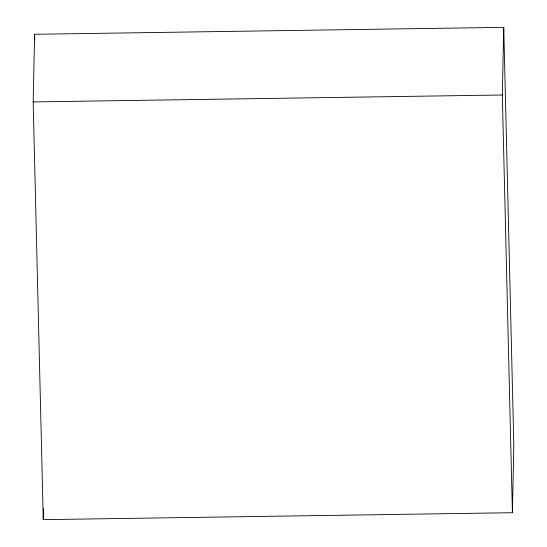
<?xml version="1.0" encoding="UTF-8"?>
<svg xmlns="http://www.w3.org/2000/svg" width="547" height="547" viewBox="0 0 547 547"><rect width="100%" height="100%" fill="white"/><g stroke="black" fill="none" stroke-linecap="round" stroke-linejoin="round"><path stroke-width="0.82" d="M33.176 101.927L34.591 34.29L503.739 27.35L513.824 445.073L512.409 512.71L43.261 519.65L33.176 101.927L502.324 94.987L503.739 27.35M43.261 519.65L43.493 508.662M502.324 94.987L512.409 512.71M34.591 34.29L34.734 40.273"/></g></svg>
